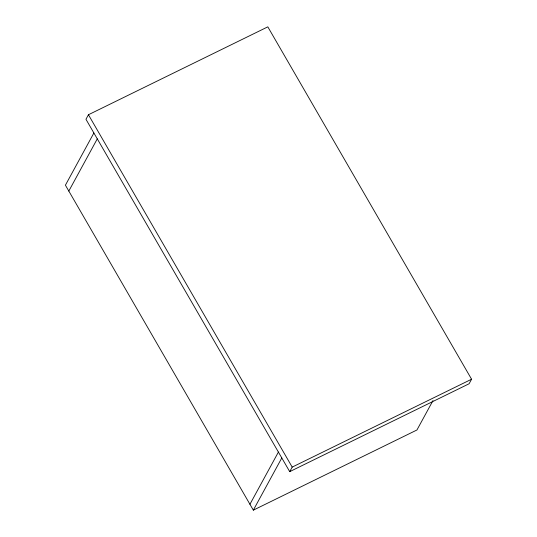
<?xml version="1.0" encoding="UTF-8"?>
<svg xmlns="http://www.w3.org/2000/svg" width="537" height="537" viewBox="0 0 537 537"><rect width="100%" height="100%" fill="white"/><g stroke="black" fill="none" stroke-linecap="round" stroke-linejoin="round"><path stroke-width="0.81" d="M88.437 114.743L85.96 119.281L289.718 471.647L469.103 383.76L471.58 379.223L267.822 26.85L88.437 114.743L292.195 467.109L289.718 471.647M93.881 132.981L65.42 185.184L253.33 510.15L416.947 429.983L432.983 400.575M68.817 191.058L97.278 138.855M249.933 504.277L278.401 452.073M253.33 510.15L281.797 457.947M292.195 467.109L471.58 379.223"/></g></svg>
